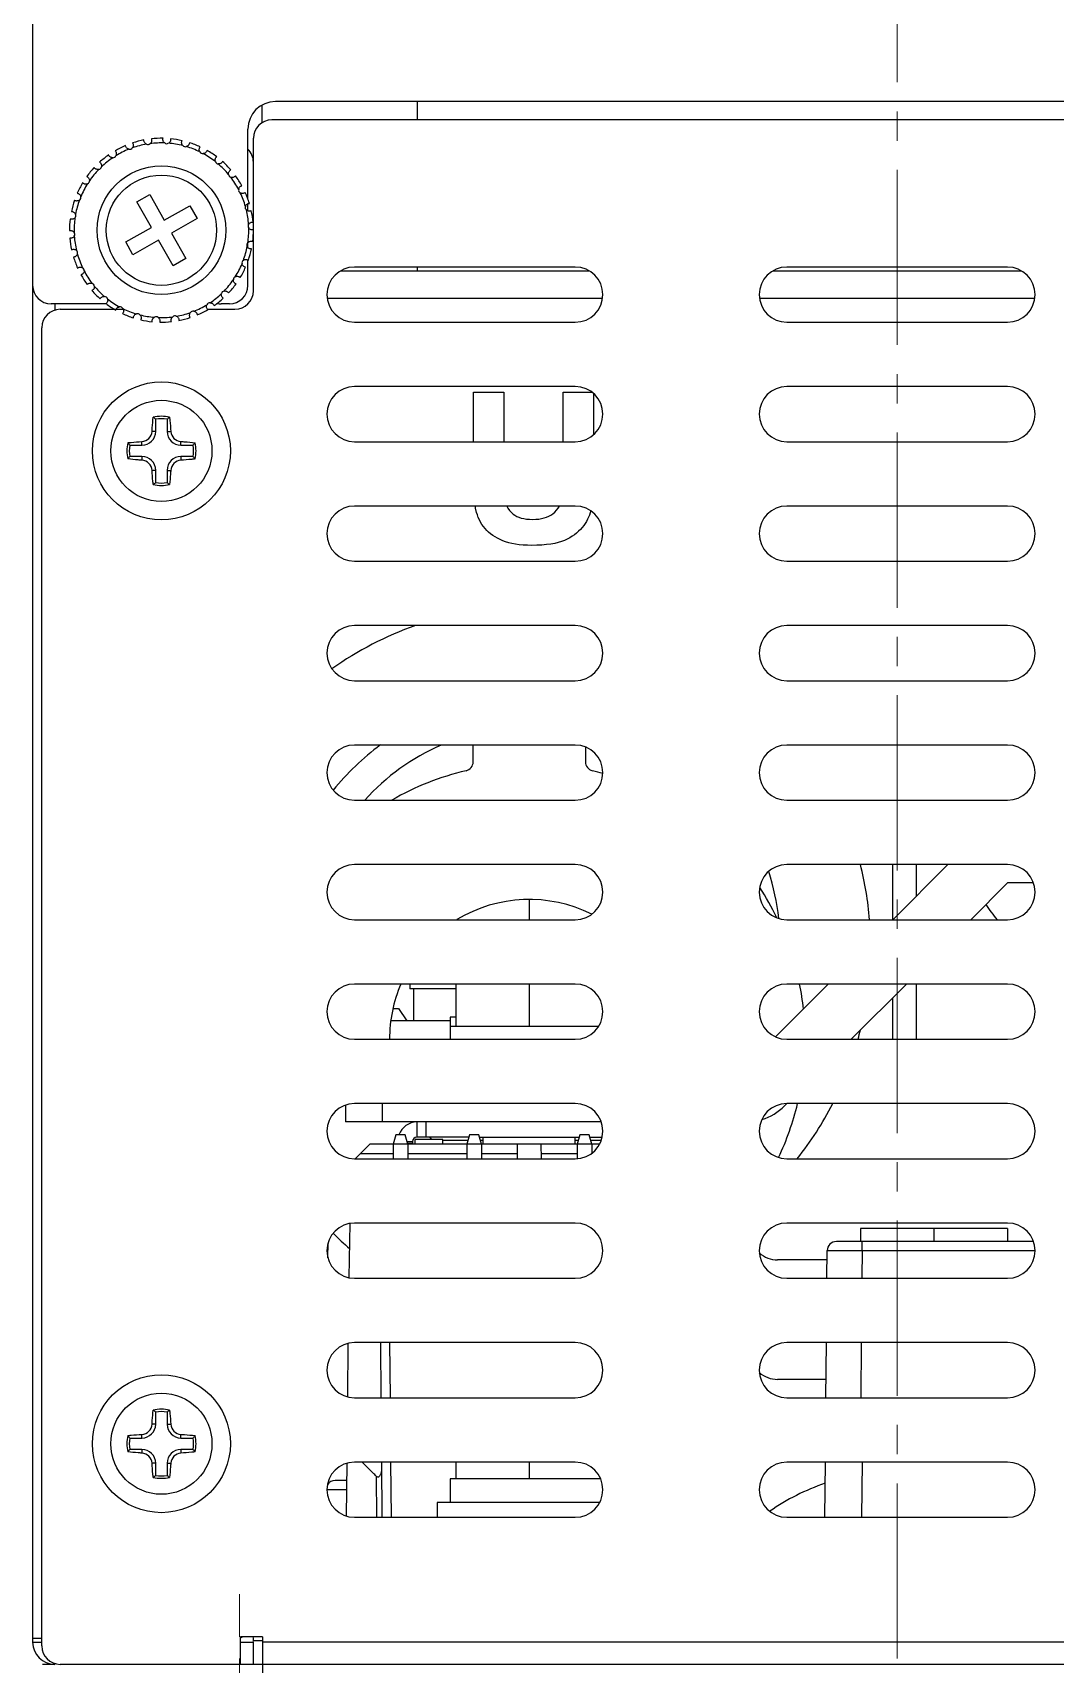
# Model space of a CAD drawing. Header units: millimetres. Extents: x -1493 to -686, y 1310 to 1867.
# Drawn here: x -1403.9 to -1348.3, y 1496.2 to 1585 of the extents above; entities that cross this region are included whole.
import ezdxf

# ---------------------------------------------------------------- set-up
doc = ezdxf.new("R2010")
doc.units = ezdxf.units.MM
doc.linetypes.add('CENTER', pattern=[17.8, 10.75, -2.35, 2.35, -2.35])
doc.linetypes.add('CENTER2', pattern=[28.575, 19.05, -3.175, 3.175, -3.175])
doc.layers.get('0').update_dxf_attribs({"linetype": 'CONTINUOUS'})
doc.layers.add('3', color=112, linetype='CENTER', lineweight=15)

msp = doc.modelspace()

# ---------------------------------------------------------------- linework, layer by layer
at = {"color": 7, "linetype": 'Continuous'}
for p, q in [((-1403.927, 1598.047), (-1403.927, 1497.447)), ((-1391.475, 1581.043), (-1391.475, 1580.083)), ((-1309.927, 1581.247), (-1390.727, 1581.247)), ((-1383.027, 1581.247), (-1383.027, 1580.247)), ((-1392.227, 1575.952), (-1392.227, 1579.747)), ((-1309.927, 1580.247), (-1390.927, 1580.247)), ((-1391.927, 1570.947), (-1391.927, 1579.247)), ((-1398.258, 1575.793), (-1397.561, 1576.186)), ((-1397.561, 1576.186), (-1396.775, 1574.792)), ((-1397.472, 1574.399), (-1398.258, 1575.793)), ((-1396.775, 1574.792), (-1395.381, 1575.578)), ((-1395.381, 1575.578), (-1394.989, 1574.881)), ((-1392.227, 1575.309), (-1392.227, 1575.708)), ((-1398.866, 1573.614), (-1397.472, 1574.399)), ((-1394.989, 1574.881), (-1396.383, 1574.095)), ((-1398.474, 1572.917), (-1398.866, 1573.614)), ((-1397.08, 1573.702), (-1398.474, 1572.917)), ((-1396.294, 1572.308), (-1397.08, 1573.702)), ((-1396.383, 1574.095), (-1395.597, 1572.701)), ((-1392.227, 1573.319), (-1392.227, 1573.57)), ((-1395.597, 1572.701), (-1396.294, 1572.308)), ((-1392.227, 1571.247), (-1392.227, 1572.608)), ((-1387.168, 1572.047), (-1373.687, 1572.047)), ((-1374.427, 1572.247), (-1386.427, 1572.247)), ((-1383.027, 1572.247), (-1383.027, 1572.047)), ((-1363.668, 1572.047), (-1350.187, 1572.047)), ((-1350.927, 1572.247), (-1362.927, 1572.247)), ((-1399.937, 1570.247), (-1402.927, 1570.247)), ((-1402.727, 1570.247), (-1402.727, 1569.896)), ((-1402.427, 1569.947), (-1399.479, 1569.947)), ((-1399.408, 1569.947), (-1399.024, 1569.947)), ((-1394.408, 1569.947), (-1392.927, 1569.947)), ((-1393.227, 1570.247), (-1393.672, 1570.247)), ((-1387.911, 1570.547), (-1372.944, 1570.547)), ((-1364.411, 1570.547), (-1349.444, 1570.547)), ((-1386.427, 1569.247), (-1374.427, 1569.247)), ((-1362.927, 1569.247), (-1350.927, 1569.247)), ((-1403.427, 1497.247), (-1403.427, 1568.947)), ((-1374.427, 1565.747), (-1386.427, 1565.747)), ((-1350.927, 1565.747), (-1362.927, 1565.747)), ((-1379.966, 1565.447), (-1378.311, 1565.447)), ((-1379.966, 1562.747), (-1379.966, 1565.447)), ((-1378.311, 1565.447), (-1378.311, 1562.747)), ((-1375.083, 1565.447), (-1373.53, 1565.447)), ((-1375.083, 1562.747), (-1375.083, 1565.447)), ((-1373.427, 1565.359), (-1373.427, 1563.135)), ((-1397.238, 1563.308), (-1397.238, 1563.969)), ((-1396.617, 1563.969), (-1396.617, 1563.308)), ((-1397.238, 1563.308), (-1397.437, 1563.308)), ((-1396.617, 1563.308), (-1396.418, 1563.308)), ((-1398.65, 1562.558), (-1397.988, 1562.558)), ((-1397.988, 1562.558), (-1397.988, 1562.757)), ((-1395.867, 1562.558), (-1395.867, 1562.757)), ((-1395.867, 1562.558), (-1395.205, 1562.558)), ((-1386.427, 1562.747), (-1374.427, 1562.747)), ((-1362.927, 1562.747), (-1350.927, 1562.747)), ((-1397.988, 1561.937), (-1398.65, 1561.937)), ((-1397.988, 1561.937), (-1397.988, 1561.738)), ((-1397.238, 1561.187), (-1397.437, 1561.187)), ((-1397.238, 1560.525), (-1397.238, 1561.187)), ((-1396.617, 1561.187), (-1396.418, 1561.187)), ((-1396.617, 1561.187), (-1396.617, 1560.525)), ((-1395.205, 1561.937), (-1395.867, 1561.937)), ((-1395.867, 1561.937), (-1395.867, 1561.738)), ((-1374.427, 1559.247), (-1386.427, 1559.247)), ((-1350.927, 1559.247), (-1362.927, 1559.247)), ((-1386.427, 1556.247), (-1374.427, 1556.247)), ((-1362.927, 1556.247), (-1350.927, 1556.247)), ((-1374.427, 1552.747), (-1386.427, 1552.747)), ((-1350.927, 1552.747), (-1362.927, 1552.747)), ((-1386.427, 1549.747), (-1374.427, 1549.747)), ((-1362.927, 1549.747), (-1350.927, 1549.747)), ((-1374.427, 1546.247), (-1386.427, 1546.247)), ((-1379.977, 1545.335), (-1379.977, 1546.247)), ((-1373.877, 1546.138), (-1373.877, 1545.335)), ((-1350.927, 1546.247), (-1362.927, 1546.247)), ((-1386.427, 1543.247), (-1374.427, 1543.247)), ((-1362.927, 1543.247), (-1350.927, 1543.247)), ((-1374.427, 1539.747), (-1386.427, 1539.747)), ((-1350.927, 1539.747), (-1362.927, 1539.747)), ((-1357.188, 1539.747), (-1357.188, 1536.747)), ((-1357.17, 1536.747), (-1354.17, 1539.747)), ((-1355.888, 1539.747), (-1355.888, 1538.029)), ((-1350.927, 1538.747), (-1352.927, 1536.747)), ((-1349.516, 1538.747), (-1350.927, 1538.747)), ((-1376.927, 1537.847), (-1376.927, 1536.747)), ((-1386.427, 1536.747), (-1374.427, 1536.747)), ((-1362.927, 1536.747), (-1350.927, 1536.747)), ((-1374.427, 1533.247), (-1386.427, 1533.247)), ((-1383.427, 1533.247), (-1383.427, 1532.997)), ((-1380.927, 1532.997), (-1383.427, 1532.997)), ((-1383.227, 1532.997), (-1383.227, 1531.247)), ((-1380.927, 1533.247), (-1380.927, 1530.947)), ((-1376.927, 1533.247), (-1376.927, 1530.947)), ((-1363.536, 1530.381), (-1360.67, 1533.247)), ((-1350.927, 1533.247), (-1362.927, 1533.247)), ((-1356.427, 1533.247), (-1359.427, 1530.247)), ((-1355.888, 1533.247), (-1355.888, 1530.247)), ((-1384.333, 1531.922), (-1384.029, 1531.922)), ((-1384.029, 1531.922), (-1383.588, 1531.247)), ((-1357.188, 1532.487), (-1357.188, 1530.247)), ((-1381.227, 1531.247), (-1384.454, 1531.247)), ((-1380.927, 1531.447), (-1381.227, 1531.447)), ((-1381.227, 1531.447), (-1381.227, 1530.247)), ((-1373.164, 1530.947), (-1381.227, 1530.947)), ((-1386.427, 1530.247), (-1374.427, 1530.247)), ((-1362.927, 1530.247), (-1350.927, 1530.247)), ((-1386.927, 1526.659), (-1386.927, 1525.747)), ((-1374.427, 1526.747), (-1386.427, 1526.747)), ((-1384.927, 1526.747), (-1384.927, 1525.747)), ((-1362.927, 1526.747), (-1363.049, 1526.626)), ((-1350.927, 1526.747), (-1362.927, 1526.747)), ((-1373.016, 1525.747), (-1386.927, 1525.747)), ((-1383.027, 1524.929), (-1383.027, 1525.747)), ((-1382.538, 1524.929), (-1382.538, 1525.747)), ((-1384.177, 1525.047), (-1384.327, 1524.547)), ((-1383.677, 1525.047), (-1384.177, 1525.047)), ((-1383.527, 1524.547), (-1383.677, 1525.047)), ((-1383.567, 1524.679), (-1383.277, 1524.679)), ((-1383.277, 1524.679), (-1383.277, 1524.547)), ((-1383.127, 1524.547), (-1383.123, 1524.797)), ((-1381.632, 1524.797), (-1383.123, 1524.797)), ((-1380.213, 1524.929), (-1383.027, 1524.929)), ((-1381.627, 1524.547), (-1381.632, 1524.797)), ((-1381.632, 1524.752), (-1380.266, 1524.752)), ((-1380.177, 1525.047), (-1380.327, 1524.547)), ((-1379.677, 1525.047), (-1380.177, 1525.047)), ((-1379.527, 1524.547), (-1379.677, 1525.047)), ((-1379.642, 1524.929), (-1374.213, 1524.929)), ((-1379.589, 1524.752), (-1379.427, 1524.752)), ((-1379.427, 1524.547), (-1379.427, 1524.929)), ((-1374.427, 1524.547), (-1374.427, 1524.929)), ((-1374.427, 1524.752), (-1374.266, 1524.752)), ((-1374.177, 1525.047), (-1374.327, 1524.547)), ((-1373.677, 1525.047), (-1374.177, 1525.047)), ((-1373.527, 1524.547), (-1373.677, 1525.047)), ((-1373.642, 1524.929), (-1372.966, 1524.929)), ((-1373.589, 1524.752), (-1373.014, 1524.752)), ((-1385.597, 1524.547), (-1386.397, 1523.747)), ((-1386.105, 1524.038), (-1384.327, 1524.038)), ((-1373.103, 1524.547), (-1385.597, 1524.547)), ((-1384.327, 1524.547), (-1384.327, 1523.747)), ((-1383.527, 1524.589), (-1383.277, 1524.589)), ((-1383.527, 1524.547), (-1383.527, 1523.747)), ((-1383.527, 1524.038), (-1380.327, 1524.038)), ((-1380.327, 1524.547), (-1380.327, 1523.747)), ((-1379.527, 1524.547), (-1379.527, 1523.747)), ((-1379.527, 1524.038), (-1377.568, 1524.038)), ((-1377.573, 1523.747), (-1377.559, 1524.547)), ((-1376.296, 1524.547), (-1376.282, 1523.747)), ((-1376.287, 1524.038), (-1374.327, 1524.038)), ((-1374.327, 1524.547), (-1374.327, 1523.747)), ((-1373.527, 1524.547), (-1373.527, 1524.049)), ((-1386.427, 1523.747), (-1374.427, 1523.747)), ((-1362.927, 1523.747), (-1350.927, 1523.747)), ((-1374.427, 1520.247), (-1386.427, 1520.247)), ((-1350.927, 1520.247), (-1362.927, 1520.247)), ((-1386.723, 1517.281), (-1386.672, 1520.226)), ((-1350.927, 1519.947), (-1358.927, 1519.947)), ((-1358.927, 1519.947), (-1358.927, 1519.247)), ((-1354.927, 1519.947), (-1354.927, 1519.247)), ((-1350.927, 1519.947), (-1350.927, 1519.247)), ((-1387.871, 1518.354), (-1387.864, 1519.171)), ((-1360.744, 1517.247), (-1360.731, 1518.752)), ((-1349.516, 1519.247), (-1360.231, 1519.247)), ((-1358.831, 1518.752), (-1358.844, 1517.247)), ((-1358.831, 1518.752), (-1358.831, 1519.247)), ((-1358.831, 1518.752), (-1349.428, 1518.752)), ((-1360.735, 1518.247), (-1363.427, 1518.247)), ((-1386.427, 1517.247), (-1374.427, 1517.247)), ((-1362.927, 1517.247), (-1350.927, 1517.247)), ((-1386.8, 1510.799), (-1386.775, 1513.702)), ((-1374.427, 1513.747), (-1386.427, 1513.747)), ((-1385.022, 1513.747), (-1384.996, 1510.747)), ((-1384.522, 1513.747), (-1384.496, 1510.747)), ((-1350.927, 1513.747), (-1362.927, 1513.747)), ((-1360.801, 1510.747), (-1360.775, 1513.747)), ((-1358.875, 1513.747), (-1358.901, 1510.747)), ((-1360.792, 1511.747), (-1363.427, 1511.747)), ((-1386.427, 1510.747), (-1374.427, 1510.747)), ((-1362.927, 1510.747), (-1350.927, 1510.747)), ((-1397.238, 1509.308), (-1397.238, 1509.969)), ((-1396.617, 1509.969), (-1396.617, 1509.308)), ((-1397.988, 1508.558), (-1397.988, 1508.757)), ((-1397.238, 1509.308), (-1397.437, 1509.308)), ((-1396.617, 1509.308), (-1396.418, 1509.308)), ((-1395.867, 1508.558), (-1395.867, 1508.757)), ((-1398.65, 1508.558), (-1397.988, 1508.558)), ((-1397.988, 1507.937), (-1398.65, 1507.937)), ((-1397.988, 1507.937), (-1397.988, 1507.738)), ((-1395.867, 1508.558), (-1395.205, 1508.558)), ((-1395.205, 1507.937), (-1395.867, 1507.937)), ((-1395.867, 1507.937), (-1395.867, 1507.738)), ((-1397.238, 1507.187), (-1397.437, 1507.187)), ((-1397.238, 1506.525), (-1397.238, 1507.187)), ((-1396.617, 1507.187), (-1396.418, 1507.187)), ((-1396.617, 1507.187), (-1396.617, 1506.525)), ((-1386.857, 1504.313), (-1386.832, 1507.188)), ((-1374.427, 1507.247), (-1386.427, 1507.247)), ((-1384.965, 1507.247), (-1384.939, 1504.247)), ((-1384.465, 1507.247), (-1384.439, 1504.247)), ((-1380.927, 1507.247), (-1380.927, 1506.347)), ((-1376.927, 1507.247), (-1376.927, 1506.347)), ((-1350.927, 1507.247), (-1362.927, 1507.247)), ((-1360.858, 1504.247), (-1360.831, 1507.247)), ((-1358.832, 1507.247), (-1358.858, 1504.247)), ((-1386.84, 1506.247), (-1387.481, 1506.247)), ((-1385.207, 1504.247), (-1385.229, 1506.462)), ((-1373.058, 1506.347), (-1381.227, 1506.347)), ((-1381.227, 1506.347), (-1381.227, 1505.047)), ((-1373.103, 1505.047), (-1381.927, 1505.047)), ((-1381.927, 1505.047), (-1381.927, 1504.247)), ((-1386.427, 1504.247), (-1374.427, 1504.247)), ((-1362.927, 1504.247), (-1350.927, 1504.247)), ((-1403.427, 1497.647), (-1403.927, 1497.647)), ((-1403.927, 1497.447), (-1403.427, 1497.447)), ((-1391.427, 1497.747), (-1392.627, 1497.747)), ((-1392.627, 1496.247), (-1392.627, 1497.747)), ((-1392.627, 1497.447), (-1391.927, 1497.447)), ((-1391.927, 1497.547), (-1391.427, 1497.547)), ((-1391.927, 1496.247), (-1391.927, 1497.447)), ((-1391.427, 1497.747), (-1391.427, 1495.247)), ((-1322.427, 1497.447), (-1391.427, 1497.447)), ((-1402.727, 1496.247), (-1402.727, 1496.298)), ((-1402.727, 1496.247), (-1403.397, 1496.247)), ((-1311.427, 1496.247), (-1402.427, 1496.247))]:
    msp.add_line(p, q, dxfattribs=at)
for centre, radius in [((-1396.927, 1574.247), 3.5), ((-1396.927, 1574.247), 3), ((-1396.927, 1562.247), 3.75), ((-1396.927, 1562.247), 2.75), ((-1396.927, 1508.247), 3.75), ((-1396.927, 1508.247), 2.75)]:
    msp.add_circle(centre, radius, dxfattribs=at)
for centre, radius, start, end in [((-1390.727, 1579.747), 1.5, 90, 180), ((-1390.927, 1579.247), 1, 90, 180), ((-1396.927, 1574.247), 5, 112.98927, 120.25796), ((-1396.927, 1574.247), 4.748, 99.80541, 109.44182), ((-1396.927, 1574.247), 5, 100.98927, 108.25796), ((-1397.658, 1579.063), 0.157, 240.17166, 317.07557), ((-1396.927, 1574.247), 4.748, 87.80541, 97.44182), ((-1396.927, 1574.247), 5, 88.98927, 96.25796), ((-1396.641, 1579.11), 0.157, 228.17166, 305.07557), ((-1396.927, 1574.247), 4.748, 75.80541, 85.44182), ((-1396.927, 1574.247), 5, 76.98927, 84.25796), ((-1395.636, 1578.944), 0.157, 216.17166, 293.07557), ((-1396.927, 1574.247), 5, 64.98927, 72.25796), ((-1396.927, 1574.247), 5, 124.98927, 132.25796), ((-1396.927, 1574.247), 4.748, 123.80541, 133.44182), ((-1399.553, 1578.35), 0.157, 264.17166, 341.07557), ((-1396.927, 1574.247), 4.748, 111.80541, 121.44182), ((-1398.643, 1578.806), 0.157, 252.17166, 329.07557), ((-1396.927, 1574.247), 4.748, 63.80541, 73.44182), ((-1394.688, 1578.573), 0.157, 204.17166, 281.07557), ((-1396.927, 1574.247), 4.748, 51.80541, 61.44182), ((-1396.927, 1574.247), 5, 52.98927, 60.25796), ((-1393.837, 1578.012), 0.157, 192.17166, 269.07557), ((-1396.927, 1574.247), 5, 40.98927, 48.25796), ((-1392.927, 1577.947), 1, 0, 45.52901), ((-1396.927, 1574.247), 5, 136.98927, 144.25796), ((-1396.927, 1574.247), 4.748, 135.80541, 145.44182), ((-1400.349, 1577.714), 0.157, 276.17166, 353.07557), ((-1396.927, 1574.247), 4.748, 39.80541, 49.44182), ((-1393.122, 1577.288), 0.157, 180.17166, 257.07557), ((-1396.927, 1574.247), 4.748, 27.80541, 37.44182), ((-1396.927, 1574.247), 5, 28.98927, 36.25796), ((-1396.927, 1574.247), 5, 148.98927, 156.25796), ((-1396.927, 1574.247), 4.748, 147.80541, 157.44182), ((-1400.995, 1576.927), 0.157, 288.17166, 5.07557), ((-1392.573, 1576.43), 0.157, 168.17166, 245.07557), ((-1396.927, 1574.247), 4.748, 15.80541, 25.44182), ((-1396.927, 1574.247), 5, 16.98927, 24.25796), ((-1396.927, 1574.247), 5, 160.98927, 168.25796), ((-1396.927, 1574.247), 4.748, 159.80541, 169.44182), ((-1401.463, 1576.023), 0.157, 300.17166, 17.07557), ((-1392.215, 1575.477), 0.157, 156.17166, 233.07557), ((-1396.927, 1574.247), 4.748, 3.80541, 13.44182), ((-1396.927, 1574.247), 5, 4.98927, 12.25796), ((-1396.927, 1574.247), 5, 172.98927, 180.25796), ((-1396.927, 1574.247), 4.748, 171.80541, 181.44182), ((-1401.733, 1575.041), 0.157, 312.17166, 29.07557), ((-1392.062, 1574.47), 0.157, 144.17166, 221.07557), ((-1396.927, 1574.247), 5, 184.98927, 192.25796), ((-1401.793, 1574.024), 0.157, 324.17166, 41.07557), ((-1396.927, 1574.247), 4.748, 183.80541, 193.44182), ((-1392.122, 1573.454), 0.157, 132.17166, 209.07557), ((-1396.927, 1574.247), 4.748, 351.80541, 1.44182), ((-1396.927, 1574.247), 5, 352.98927, 0.25796), ((-1396.927, 1574.247), 5, 196.98927, 204.25796), ((-1401.64, 1573.018), 0.157, 336.17166, 53.07557), ((-1396.927, 1574.247), 4.748, 195.80541, 205.44182), ((-1392.392, 1572.472), 0.157, 120.17166, 197.07557), ((-1396.927, 1574.247), 4.748, 339.80541, 349.44182), ((-1396.927, 1574.247), 5, 340.98927, 348.25796), ((-1396.927, 1574.247), 5, 208.98927, 216.25796), ((-1401.282, 1572.065), 0.157, 348.17166, 65.07557), ((-1396.927, 1574.247), 4.748, 207.80541, 217.44182), ((-1392.86, 1571.568), 0.157, 108.17166, 185.07557), ((-1396.927, 1574.247), 4.748, 327.80541, 337.44182), ((-1396.927, 1574.247), 5, 328.98927, 336.25796), ((-1386.427, 1570.747), 1.5, 90, 270), ((-1374.427, 1570.747), 1.5, 270, 90), ((-1362.927, 1570.747), 1.5, 90, 270), ((-1350.927, 1570.747), 1.5, 270, 90), ((-1402.927, 1571.247), 1, 180, 270), ((-1396.927, 1574.247), 5, 220.98927, 228.25796), ((-1400.733, 1571.207), 0.157, 0.17166, 77.07557), ((-1396.927, 1574.247), 4.748, 219.80541, 229.44182), ((-1393.506, 1570.781), 0.157, 96.17166, 173.07557), ((-1396.927, 1574.247), 4.748, 315.80541, 325.44182), ((-1396.927, 1574.247), 5, 316.98927, 324.25796), ((-1393.227, 1571.247), 1, 270, 0), ((-1392.927, 1570.947), 1, 270, 0), ((-1402.427, 1568.947), 1, 90, 180), ((-1400.018, 1570.482), 0.157, 12.17166, 89.07557), ((-1396.927, 1574.247), 5, 232.98927, 240.25796), ((-1396.927, 1574.247), 4.748, 231.80541, 241.44182), ((-1399.167, 1569.922), 0.157, 24.17166, 101.07557), ((-1396.927, 1574.247), 4.748, 243.80541, 253.44182), ((-1396.927, 1574.247), 4.748, 291.80541, 301.44182), ((-1394.302, 1570.145), 0.157, 84.17166, 161.07557), ((-1396.927, 1574.247), 4.748, 303.80541, 313.44182), ((-1396.927, 1574.247), 5, 304.98927, 312.25796), ((-1393.672, 1571.447), 1.2, 259.32825, 270), ((-1396.927, 1574.247), 5, 244.98927, 252.25796), ((-1398.219, 1569.551), 0.157, 36.17166, 113.07557), ((-1396.927, 1574.247), 4.748, 255.80541, 265.44182), ((-1396.927, 1574.247), 5, 256.98927, 264.25796), ((-1397.214, 1569.385), 0.157, 48.17166, 125.07557), ((-1396.927, 1574.247), 4.748, 267.80541, 277.44182), ((-1396.927, 1574.247), 5, 268.98927, 276.25796), ((-1396.197, 1569.432), 0.157, 60.17166, 137.07557), ((-1396.927, 1574.247), 4.748, 279.80541, 289.44182), ((-1396.927, 1574.247), 5, 280.98927, 288.25796), ((-1395.212, 1569.689), 0.157, 72.17166, 149.07557), ((-1396.927, 1574.247), 5, 292.98927, 300.25796), ((-1386.427, 1564.247), 1.5, 90, 270), ((-1374.427, 1564.247), 1.5, 270, 90), ((-1362.927, 1564.247), 1.5, 90, 270), ((-1350.927, 1564.247), 1.5, 270, 90), ((-1396.927, 1562.247), 1.881, 76.4229, 103.5771), ((-1400.9, 1559.587), 5.711, 50.12044, 51.811), ((-1396.927, 1562.247), 1.75, 79.77465, 100.22535), ((-1392.955, 1559.587), 5.711, 128.189, 129.87956), ((-1397.988, 1563.308), 0.75, 270, 0), ((-1398.023, 1563.343), 0.587, 273.39992, 356.60008), ((-1395.867, 1563.308), 0.75, 180, 270), ((-1395.832, 1563.343), 0.587, 183.39993, 266.60007), ((-1396.927, 1562.247), 1.881, 166.4229, 193.5771), ((-1394.267, 1566.22), 5.711, 218.189, 219.87956), ((-1396.927, 1562.247), 1.75, 169.77465, 190.22535), ((-1399.588, 1566.22), 5.711, 320.12044, 321.811), ((-1396.927, 1562.247), 1.75, 349.77465, 10.22535), ((-1396.927, 1562.247), 1.881, 346.4229, 13.5771), ((-1394.267, 1558.275), 5.711, 140.12044, 141.811), ((-1397.988, 1561.187), 0.75, 0, 90), ((-1398.023, 1561.152), 0.587, 3.39993, 86.60007), ((-1395.867, 1561.187), 0.75, 90, 180), ((-1395.832, 1561.152), 0.587, 93.39992, 176.60008), ((-1399.588, 1558.275), 5.711, 38.189, 39.87956), ((-1400.9, 1564.908), 5.711, 308.189, 309.87956), ((-1396.927, 1562.247), 1.881, 256.4229, 283.5771), ((-1396.927, 1562.247), 1.75, 259.77465, 280.22535), ((-1392.955, 1564.908), 5.711, 230.12044, 231.811), ((-1386.427, 1557.747), 1.5, 90, 270), ((-1374.427, 1557.747), 1.5, 270, 90), ((-1362.927, 1557.747), 1.5, 90, 270), ((-1350.927, 1557.747), 1.5, 270, 90), ((-1386.427, 1551.247), 1.5, 90, 270), ((-1376.927, 1535.247), 18.561, 109.44258, 125.31672), ((-1374.427, 1551.247), 1.5, 270, 90), ((-1362.927, 1551.247), 1.5, 90, 270), ((-1350.927, 1551.247), 1.5, 270, 90), ((-1386.427, 1544.747), 1.5, 90, 270), ((-1376.927, 1535.247), 13.659, 126.33156, 141.25817), ((-1376.927, 1535.247), 12, 113.54316, 138.16671), ((-1374.427, 1544.747), 1.5, 270, 90), ((-1362.927, 1544.747), 1.5, 90, 270), ((-1350.927, 1544.747), 1.5, 270, 90), ((-1380.477, 1545.335), 0.5, 283.2401, 0), ((-1373.377, 1545.335), 0.5, 180, 256.7599), ((-1376.927, 1530.247), 15, 103.2401, 119.90297), ((-1376.927, 1530.247), 15, 74.53713, 76.7599), ((-1386.427, 1538.247), 1.5, 90, 270), ((-1374.427, 1538.247), 1.5, 270, 90), ((-1362.927, 1538.247), 1.5, 90, 270), ((-1376.927, 1535.247), 13.659, 6.58349, 17.58753), ((-1376.927, 1535.247), 18.561, 4.6365, 14.03322), ((-1350.927, 1538.247), 1.5, 270, 90), ((-1376.927, 1530.247), 15, 26.15304, 33.36447), ((-1376.927, 1530.247), 7.6, 63.47264, 121.1436), ((-1336.927, 1548.247), 18.561, 215.12738, 218.28824), ((-1386.427, 1531.747), 1.5, 90, 270), ((-1376.927, 1530.247), 7.6, 156.73316, 180), ((-1374.427, 1531.747), 1.5, 270, 90), ((-1362.927, 1531.747), 1.5, 90, 270), ((-1376.927, 1530.247), 15, 6.29287, 11.53839), ((-1350.927, 1531.747), 1.5, 270, 90), ((-1376.927, 1535.247), 18.561, 344.36871, 345.98488), ((-1386.427, 1525.247), 1.5, 90, 270), ((-1374.427, 1525.247), 1.5, 270, 90), ((-1362.927, 1525.247), 1.5, 90, 270), ((-1365.17, 1528.747), 3, 287.2136, 315), ((-1376.927, 1530.247), 15, 334.61167, 346.50278), ((-1376.927, 1535.247), 18.561, 321.71176, 332.74434), ((-1350.927, 1525.247), 1.5, 270, 90), ((-1383.027, 1524.697), 1.05, 90, 160.47498), ((-1383.027, 1524.679), 0.25, 90, 180), ((-1376.927, 1530.247), 7.6, 224.42996, 225.87233), ((-1386.427, 1518.747), 1.5, 90, 270), ((-1374.427, 1518.747), 1.5, 270, 90), ((-1362.927, 1518.747), 1.5, 90, 270), ((-1350.927, 1518.747), 1.5, 270, 90), ((-1376.927, 1530.247), 15, 224.71785, 229.36487), ((-1363.427, 1519.747), 1.5, 228.55308, 270), ((-1360.231, 1518.747), 0.5, 90, 179.5), ((-1386.427, 1512.247), 1.5, 90, 270), ((-1374.427, 1512.247), 1.5, 270, 90), ((-1362.927, 1512.247), 1.5, 90, 270), ((-1350.927, 1512.247), 1.5, 270, 90), ((-1363.427, 1513.247), 1.5, 228.55308, 270), ((-1396.927, 1508.247), 1.881, 76.4229, 103.5771), ((-1400.9, 1505.587), 5.711, 50.12044, 51.811), ((-1396.927, 1508.247), 1.75, 79.77465, 100.22535), ((-1392.955, 1505.587), 5.711, 128.189, 129.87956), ((-1397.988, 1509.308), 0.75, 270, 0), ((-1398.023, 1509.343), 0.587, 273.39992, 356.60008), ((-1395.867, 1509.308), 0.75, 180, 270), ((-1395.832, 1509.343), 0.587, 183.39993, 266.60007), ((-1396.927, 1508.247), 1.881, 166.4229, 193.5771), ((-1394.267, 1512.22), 5.711, 218.189, 219.87956), ((-1394.267, 1504.275), 5.711, 140.12044, 141.811), ((-1396.927, 1508.247), 1.75, 169.77465, 190.22535), ((-1397.988, 1507.187), 0.75, 0, 90), ((-1395.867, 1507.187), 0.75, 90, 180), ((-1399.588, 1512.22), 5.711, 320.12044, 321.811), ((-1396.927, 1508.247), 1.75, 349.77465, 10.22535), ((-1399.588, 1504.275), 5.711, 38.189, 39.87956), ((-1396.927, 1508.247), 1.881, 346.4229, 13.5771), ((-1398.023, 1507.152), 0.587, 3.39993, 86.60007), ((-1395.832, 1507.152), 0.587, 93.39992, 176.60008), ((-1386.427, 1505.747), 1.5, 90, 270), ((-1374.427, 1505.747), 1.5, 270, 90), ((-1362.927, 1505.747), 1.5, 90, 270), ((-1350.927, 1505.747), 1.5, 270, 90), ((-1400.9, 1510.908), 5.711, 308.189, 309.87956), ((-1396.927, 1508.247), 1.881, 256.4229, 283.5771), ((-1396.927, 1508.247), 1.75, 259.77465, 280.22535), ((-1392.955, 1510.908), 5.711, 230.12044, 231.811), ((-1387.481, 1505.747), 0.5, 90, 147.33954), ((-1356.927, 1494.64), 12.107, 108.87461, 124.8841), ((-1402.727, 1497.447), 1.2, 180, 270), ((-1402.427, 1497.247), 1, 180, 270), ((-1392.927, 1498.647), 1, 287.4704, 297), ((-1394.179, 1497.572), 2.252, 356.8269, 4.46929)]:
    msp.add_arc(centre, radius, start, end, dxfattribs=at)
for points, knots in [([(-1398.691, 1578.656), (-1398.722, 1578.66), (-1398.774, 1578.68), (-1398.831, 1578.731), (-1398.865, 1578.788), (-1398.877, 1578.829), (-1398.88, 1578.85)], [0, 0, 0, 0, 0.319187, 0.560243, 0.780531, 1, 1, 1, 1]), ([(-1398.494, 1578.996), (-1398.482, 1578.978), (-1398.464, 1578.939), (-1398.453, 1578.874), (-1398.462, 1578.798), (-1398.488, 1578.748), (-1398.508, 1578.725)], [0, 0, 0, 0, 0.219469, 0.439757, 0.680812, 1, 1, 1, 1]), ([(-1397.736, 1578.926), (-1397.765, 1578.937), (-1397.812, 1578.967), (-1397.857, 1579.029), (-1397.879, 1579.092), (-1397.882, 1579.134), (-1397.881, 1579.156)], [0, 0, 0, 0, 0.319187, 0.560243, 0.780531, 1, 1, 1, 1]), ([(-1397.473, 1579.217), (-1397.465, 1579.198), (-1397.455, 1579.156), (-1397.458, 1579.09), (-1397.482, 1579.017), (-1397.518, 1578.974), (-1397.543, 1578.956)], [0, 0, 0, 0, 0.219469, 0.439757, 0.680812, 1, 1, 1, 1]), ([(-1396.746, 1578.992), (-1396.772, 1579.009), (-1396.811, 1579.048), (-1396.842, 1579.118), (-1396.851, 1579.184), (-1396.845, 1579.226), (-1396.839, 1579.246)], [0, 0, 0, 0, 0.319187, 0.560243, 0.780531, 1, 1, 1, 1]), ([(-1396.427, 1579.222), (-1396.424, 1579.201), (-1396.423, 1579.158), (-1396.439, 1579.094), (-1396.478, 1579.029), (-1396.522, 1578.994), (-1396.55, 1578.981)], [0, 0, 0, 0, 0.219469, 0.439757, 0.680812, 1, 1, 1, 1]), ([(-1395.763, 1578.851), (-1395.785, 1578.872), (-1395.816, 1578.919), (-1395.831, 1578.994), (-1395.826, 1579.06), (-1395.812, 1579.1), (-1395.802, 1579.119)], [0, 0, 0, 0, 0.319187, 0.560243, 0.780531, 1, 1, 1, 1]), ([(-1395.404, 1579.009), (-1395.405, 1578.988), (-1395.413, 1578.946), (-1395.442, 1578.887), (-1395.494, 1578.831), (-1395.544, 1578.806), (-1395.574, 1578.799)], [0, 0, 0, 0, 0.219469, 0.439757, 0.680812, 1, 1, 1, 1]), ([(-1400.29, 1577.948), (-1400.272, 1577.936), (-1400.24, 1577.908), (-1400.203, 1577.853), (-1400.18, 1577.78), (-1400.184, 1577.724), (-1400.193, 1577.695)], [0, 0, 0, 0, 0.219469, 0.439757, 0.680812, 1, 1, 1, 1]), ([(-1399.569, 1578.193), (-1399.6, 1578.191), (-1399.655, 1578.2), (-1399.721, 1578.238), (-1399.767, 1578.286), (-1399.787, 1578.324), (-1399.795, 1578.344)], [0, 0, 0, 0, 0.319187, 0.560243, 0.780531, 1, 1, 1, 1]), ([(-1399.447, 1578.566), (-1399.432, 1578.551), (-1399.406, 1578.517), (-1399.382, 1578.455), (-1399.375, 1578.379), (-1399.39, 1578.325), (-1399.404, 1578.298)], [0, 0, 0, 0, 0.219469, 0.439757, 0.680812, 1, 1, 1, 1]), ([(-1394.831, 1578.508), (-1394.849, 1578.534), (-1394.869, 1578.586), (-1394.869, 1578.662), (-1394.85, 1578.726), (-1394.827, 1578.762), (-1394.814, 1578.778)], [0, 0, 0, 0, 0.319187, 0.560243, 0.780531, 1, 1, 1, 1]), ([(-1394.447, 1578.589), (-1394.452, 1578.568), (-1394.469, 1578.529), (-1394.51, 1578.477), (-1394.572, 1578.433), (-1394.627, 1578.419), (-1394.657, 1578.418)], [0, 0, 0, 0, 0.219469, 0.439757, 0.680812, 1, 1, 1, 1]), ([(-1393.991, 1577.979), (-1394.003, 1578.008), (-1394.012, 1578.063), (-1393.996, 1578.138), (-1393.964, 1578.196), (-1393.934, 1578.227), (-1393.918, 1578.24)], [0, 0, 0, 0, 0.319187, 0.560243, 0.780531, 1, 1, 1, 1]), ([(-1393.599, 1577.978), (-1393.608, 1577.959), (-1393.633, 1577.924), (-1393.684, 1577.882), (-1393.754, 1577.851), (-1393.81, 1577.849), (-1393.84, 1577.855)], [0, 0, 0, 0, 0.219469, 0.439757, 0.680812, 1, 1, 1, 1]), ([(-1400.986, 1577.168), (-1400.966, 1577.16), (-1400.928, 1577.14), (-1400.881, 1577.093), (-1400.844, 1577.027), (-1400.836, 1576.971), (-1400.838, 1576.941)], [0, 0, 0, 0, 0.219469, 0.439757, 0.680812, 1, 1, 1, 1]), ([(-1400.332, 1577.557), (-1400.362, 1577.549), (-1400.418, 1577.546), (-1400.49, 1577.57), (-1400.545, 1577.607), (-1400.572, 1577.64), (-1400.584, 1577.658)], [0, 0, 0, 0, 0.319187, 0.560243, 0.780531, 1, 1, 1, 1]), ([(-1393.28, 1577.287), (-1393.285, 1577.317), (-1393.282, 1577.373), (-1393.251, 1577.443), (-1393.208, 1577.493), (-1393.172, 1577.518), (-1393.153, 1577.527)], [0, 0, 0, 0, 0.319187, 0.560243, 0.780531, 1, 1, 1, 1]), ([(-1392.896, 1577.204), (-1392.909, 1577.188), (-1392.94, 1577.159), (-1392.999, 1577.128), (-1393.074, 1577.113), (-1393.129, 1577.122), (-1393.157, 1577.134)], [0, 0, 0, 0, 0.219469, 0.439757, 0.680812, 1, 1, 1, 1]), ([(-1401.504, 1576.26), (-1401.483, 1576.257), (-1401.442, 1576.245), (-1401.386, 1576.209), (-1401.336, 1576.152), (-1401.317, 1576.099), (-1401.313, 1576.069)], [0, 0, 0, 0, 0.219469, 0.439757, 0.680812, 1, 1, 1, 1]), ([(-1400.946, 1576.777), (-1400.973, 1576.763), (-1401.027, 1576.748), (-1401.103, 1576.756), (-1401.164, 1576.782), (-1401.198, 1576.808), (-1401.213, 1576.823)], [0, 0, 0, 0, 0.319187, 0.560243, 0.780531, 1, 1, 1, 1]), ([(-1392.727, 1576.462), (-1392.726, 1576.493), (-1392.712, 1576.547), (-1392.667, 1576.609), (-1392.614, 1576.649), (-1392.574, 1576.665), (-1392.554, 1576.67)], [0, 0, 0, 0, 0.319187, 0.560243, 0.780531, 1, 1, 1, 1]), ([(-1392.369, 1576.301), (-1392.385, 1576.288), (-1392.422, 1576.266), (-1392.486, 1576.248), (-1392.562, 1576.249), (-1392.614, 1576.27), (-1392.64, 1576.287)], [0, 0, 0, 0, 0.219469, 0.439757, 0.680812, 1, 1, 1, 1]), ([(-1401.823, 1575.265), (-1401.802, 1575.266), (-1401.759, 1575.262), (-1401.697, 1575.239), (-1401.636, 1575.194), (-1401.606, 1575.146), (-1401.596, 1575.117)], [0, 0, 0, 0, 0.219469, 0.439757, 0.680812, 1, 1, 1, 1]), ([(-1401.384, 1575.886), (-1401.408, 1575.867), (-1401.458, 1575.841), (-1401.533, 1575.833), (-1401.599, 1575.845), (-1401.637, 1575.864), (-1401.655, 1575.876)], [0, 0, 0, 0, 0.319187, 0.560243, 0.780531, 1, 1, 1, 1]), ([(-1392.359, 1575.541), (-1392.351, 1575.57), (-1392.326, 1575.62), (-1392.269, 1575.671), (-1392.209, 1575.7), (-1392.167, 1575.707), (-1392.146, 1575.708)], [0, 0, 0, 0, 0.319187, 0.560243, 0.780531, 1, 1, 1, 1]), ([(-1392.041, 1575.309), (-1392.06, 1575.299), (-1392.101, 1575.285), (-1392.167, 1575.281), (-1392.241, 1575.298), (-1392.288, 1575.329), (-1392.309, 1575.351)], [0, 0, 0, 0, 0.219469, 0.439757, 0.680812, 1, 1, 1, 1]), ([(-1401.627, 1574.924), (-1401.646, 1574.9), (-1401.69, 1574.865), (-1401.762, 1574.841), (-1401.829, 1574.839), (-1401.87, 1574.85), (-1401.89, 1574.858)], [0, 0, 0, 0, 0.319187, 0.560243, 0.780531, 1, 1, 1, 1]), ([(-1392.19, 1574.562), (-1392.176, 1574.59), (-1392.141, 1574.634), (-1392.075, 1574.672), (-1392.01, 1574.687), (-1391.967, 1574.686), (-1391.946, 1574.682)], [0, 0, 0, 0, 0.319187, 0.560243, 0.780531, 1, 1, 1, 1]), ([(-1401.927, 1574.225), (-1401.907, 1574.23), (-1401.864, 1574.236), (-1401.799, 1574.226), (-1401.73, 1574.194), (-1401.69, 1574.154), (-1401.674, 1574.128)], [0, 0, 0, 0, 0.219469, 0.439757, 0.680812, 1, 1, 1, 1]), ([(-1401.665, 1573.932), (-1401.679, 1573.905), (-1401.714, 1573.861), (-1401.78, 1573.823), (-1401.845, 1573.807), (-1401.888, 1573.809), (-1401.909, 1573.812)], [0, 0, 0, 0, 0.319187, 0.560243, 0.780531, 1, 1, 1, 1]), ([(-1392.228, 1573.57), (-1392.209, 1573.595), (-1392.165, 1573.63), (-1392.092, 1573.653), (-1392.026, 1573.655), (-1391.984, 1573.645), (-1391.965, 1573.637)], [0, 0, 0, 0, 0.319187, 0.560243, 0.780531, 1, 1, 1, 1]), ([(-1391.928, 1574.27), (-1391.948, 1574.264), (-1391.991, 1574.259), (-1392.056, 1574.269), (-1392.125, 1574.3), (-1392.165, 1574.341), (-1392.181, 1574.367)], [0, 0, 0, 0, 0.219469, 0.439757, 0.680812, 1, 1, 1, 1]), ([(-1401.813, 1573.186), (-1401.795, 1573.195), (-1401.754, 1573.209), (-1401.688, 1573.214), (-1401.614, 1573.197), (-1401.567, 1573.166), (-1401.546, 1573.143)], [0, 0, 0, 0, 0.219469, 0.439757, 0.680812, 1, 1, 1, 1]), ([(-1401.496, 1572.954), (-1401.504, 1572.924), (-1401.529, 1572.874), (-1401.586, 1572.823), (-1401.646, 1572.795), (-1401.688, 1572.787), (-1401.709, 1572.786)], [0, 0, 0, 0, 0.319187, 0.560243, 0.780531, 1, 1, 1, 1]), ([(-1392.471, 1572.608), (-1392.447, 1572.628), (-1392.397, 1572.653), (-1392.322, 1572.661), (-1392.256, 1572.649), (-1392.218, 1572.63), (-1392.2, 1572.619)], [0, 0, 0, 0, 0.319187, 0.560243, 0.780531, 1, 1, 1, 1]), ([(-1392.032, 1573.23), (-1392.053, 1573.229), (-1392.096, 1573.232), (-1392.158, 1573.255), (-1392.219, 1573.301), (-1392.249, 1573.348), (-1392.259, 1573.377)], [0, 0, 0, 0, 0.219469, 0.439757, 0.680812, 1, 1, 1, 1]), ([(-1401.486, 1572.193), (-1401.47, 1572.206), (-1401.433, 1572.229), (-1401.369, 1572.247), (-1401.293, 1572.246), (-1401.241, 1572.225), (-1401.215, 1572.207)], [0, 0, 0, 0, 0.219469, 0.439757, 0.680812, 1, 1, 1, 1]), ([(-1401.128, 1572.032), (-1401.129, 1572.002), (-1401.143, 1571.947), (-1401.188, 1571.886), (-1401.241, 1571.845), (-1401.281, 1571.829), (-1401.301, 1571.824)], [0, 0, 0, 0, 0.319187, 0.560243, 0.780531, 1, 1, 1, 1]), ([(-1392.909, 1571.717), (-1392.882, 1571.732), (-1392.828, 1571.746), (-1392.752, 1571.738), (-1392.691, 1571.713), (-1392.657, 1571.686), (-1392.642, 1571.671)], [0, 0, 0, 0, 0.319187, 0.560243, 0.780531, 1, 1, 1, 1]), ([(-1392.351, 1572.234), (-1392.372, 1572.237), (-1392.413, 1572.25), (-1392.469, 1572.285), (-1392.519, 1572.343), (-1392.538, 1572.395), (-1392.542, 1572.426)], [0, 0, 0, 0, 0.219469, 0.439757, 0.680812, 1, 1, 1, 1]), ([(-1400.959, 1571.29), (-1400.946, 1571.307), (-1400.915, 1571.336), (-1400.856, 1571.367), (-1400.781, 1571.382), (-1400.726, 1571.372), (-1400.698, 1571.36)], [0, 0, 0, 0, 0.219469, 0.439757, 0.680812, 1, 1, 1, 1]), ([(-1400.575, 1571.207), (-1400.57, 1571.177), (-1400.573, 1571.121), (-1400.604, 1571.052), (-1400.647, 1571.001), (-1400.683, 1570.977), (-1400.702, 1570.968)], [0, 0, 0, 0, 0.319187, 0.560243, 0.780531, 1, 1, 1, 1]), ([(-1393.523, 1570.937), (-1393.493, 1570.945), (-1393.437, 1570.948), (-1393.365, 1570.925), (-1393.31, 1570.887), (-1393.283, 1570.854), (-1393.271, 1570.837)], [0, 0, 0, 0, 0.319187, 0.560243, 0.780531, 1, 1, 1, 1]), ([(-1392.869, 1571.327), (-1392.889, 1571.334), (-1392.927, 1571.355), (-1392.974, 1571.401), (-1393.011, 1571.468), (-1393.019, 1571.523), (-1393.017, 1571.554)], [0, 0, 0, 0, 0.219469, 0.439757, 0.680812, 1, 1, 1, 1]), ([(-1400.256, 1570.517), (-1400.247, 1570.535), (-1400.222, 1570.571), (-1400.171, 1570.613), (-1400.101, 1570.643), (-1400.045, 1570.645), (-1400.015, 1570.64)], [0, 0, 0, 0, 0.219469, 0.439757, 0.680812, 1, 1, 1, 1]), ([(-1399.864, 1570.515), (-1399.852, 1570.487), (-1399.843, 1570.432), (-1399.859, 1570.357), (-1399.891, 1570.299), (-1399.921, 1570.268), (-1399.937, 1570.255)], [0, 0, 0, 0, 0.319187, 0.560243, 0.780531, 1, 1, 1, 1]), ([(-1399.408, 1569.906), (-1399.403, 1569.926), (-1399.386, 1569.966), (-1399.345, 1570.018), (-1399.283, 1570.062), (-1399.228, 1570.076), (-1399.197, 1570.077)], [0, 0, 0, 0, 0.219469, 0.439757, 0.680812, 1, 1, 1, 1]), ([(-1399.024, 1569.986), (-1399.006, 1569.961), (-1398.986, 1569.909), (-1398.986, 1569.832), (-1399.005, 1569.769), (-1399.028, 1569.732), (-1399.041, 1569.716)], [0, 0, 0, 0, 0.319187, 0.560243, 0.780531, 1, 1, 1, 1]), ([(-1394.408, 1569.928), (-1394.423, 1569.943), (-1394.449, 1569.978), (-1394.473, 1570.039), (-1394.48, 1570.115), (-1394.465, 1570.169), (-1394.451, 1570.196)], [0, 0, 0, 0, 0.219469, 0.439757, 0.680812, 1, 1, 1, 1]), ([(-1394.286, 1570.302), (-1394.255, 1570.304), (-1394.2, 1570.295), (-1394.134, 1570.257), (-1394.088, 1570.209), (-1394.068, 1570.171), (-1394.06, 1570.151)], [0, 0, 0, 0, 0.319187, 0.560243, 0.780531, 1, 1, 1, 1]), ([(-1393.565, 1570.547), (-1393.583, 1570.558), (-1393.615, 1570.586), (-1393.652, 1570.641), (-1393.675, 1570.714), (-1393.671, 1570.77), (-1393.662, 1570.8)], [0, 0, 0, 0, 0.219469, 0.439757, 0.680812, 1, 1, 1, 1]), ([(-1398.451, 1569.485), (-1398.45, 1569.506), (-1398.442, 1569.548), (-1398.413, 1569.608), (-1398.361, 1569.664), (-1398.311, 1569.689), (-1398.281, 1569.696)], [0, 0, 0, 0, 0.219469, 0.439757, 0.680812, 1, 1, 1, 1]), ([(-1398.092, 1569.644), (-1398.07, 1569.622), (-1398.039, 1569.575), (-1398.024, 1569.501), (-1398.029, 1569.435), (-1398.043, 1569.394), (-1398.053, 1569.376)], [0, 0, 0, 0, 0.319187, 0.560243, 0.780531, 1, 1, 1, 1]), ([(-1397.428, 1569.272), (-1397.431, 1569.293), (-1397.432, 1569.336), (-1397.416, 1569.4), (-1397.377, 1569.466), (-1397.333, 1569.501), (-1397.305, 1569.514)], [0, 0, 0, 0, 0.219469, 0.439757, 0.680812, 1, 1, 1, 1]), ([(-1397.109, 1569.502), (-1397.083, 1569.486), (-1397.044, 1569.446), (-1397.013, 1569.377), (-1397.004, 1569.311), (-1397.01, 1569.268), (-1397.016, 1569.248)], [0, 0, 0, 0, 0.319187, 0.560243, 0.780531, 1, 1, 1, 1]), ([(-1396.382, 1569.277), (-1396.39, 1569.297), (-1396.4, 1569.339), (-1396.397, 1569.405), (-1396.373, 1569.477), (-1396.337, 1569.52), (-1396.312, 1569.539)], [0, 0, 0, 0, 0.219469, 0.439757, 0.680812, 1, 1, 1, 1]), ([(-1396.119, 1569.568), (-1396.09, 1569.558), (-1396.043, 1569.527), (-1395.998, 1569.465), (-1395.976, 1569.403), (-1395.973, 1569.36), (-1395.974, 1569.339)], [0, 0, 0, 0, 0.319187, 0.560243, 0.780531, 1, 1, 1, 1]), ([(-1395.361, 1569.499), (-1395.373, 1569.517), (-1395.391, 1569.556), (-1395.402, 1569.621), (-1395.393, 1569.697), (-1395.367, 1569.746), (-1395.347, 1569.77)], [0, 0, 0, 0, 0.219469, 0.439757, 0.680812, 1, 1, 1, 1]), ([(-1395.164, 1569.839), (-1395.133, 1569.834), (-1395.081, 1569.814), (-1395.024, 1569.763), (-1394.99, 1569.707), (-1394.978, 1569.665), (-1394.975, 1569.644)], [0, 0, 0, 0, 0.319187, 0.560243, 0.780531, 1, 1, 1, 1]), ([(-1397.437, 1563.308), (-1397.433, 1563.375), (-1397.416, 1563.631), (-1397.392, 1563.887), (-1397.369, 1564.076)], [0, 0, 0, 0, 0.261813, 1, 1, 1, 1]), ([(-1396.486, 1564.076), (-1396.479, 1564.015), (-1396.45, 1563.76), (-1396.43, 1563.504), (-1396.418, 1563.308)], [0, 0, 0, 0, 0.237138, 1, 1, 1, 1]), ([(-1398.756, 1562.689), (-1398.695, 1562.696), (-1398.44, 1562.724), (-1398.184, 1562.745), (-1397.988, 1562.757)], [0, 0, 0, 0, 0.237136, 1, 1, 1, 1]), ([(-1395.867, 1562.757), (-1395.8, 1562.753), (-1395.543, 1562.735), (-1395.287, 1562.711), (-1395.099, 1562.689)], [0, 0, 0, 0, 0.261818, 1, 1, 1, 1]), ([(-1397.988, 1561.738), (-1398.055, 1561.742), (-1398.312, 1561.759), (-1398.568, 1561.783), (-1398.756, 1561.806)], [0, 0, 0, 0, 0.261818, 1, 1, 1, 1]), ([(-1397.369, 1560.419), (-1397.376, 1560.479), (-1397.405, 1560.735), (-1397.425, 1560.991), (-1397.437, 1561.187)], [0, 0, 0, 0, 0.237138, 1, 1, 1, 1]), ([(-1396.418, 1561.187), (-1396.422, 1561.119), (-1396.439, 1560.863), (-1396.463, 1560.607), (-1396.486, 1560.419)], [0, 0, 0, 0, 0.261813, 1, 1, 1, 1]), ([(-1395.099, 1561.806), (-1395.16, 1561.798), (-1395.415, 1561.77), (-1395.671, 1561.75), (-1395.867, 1561.738)], [0, 0, 0, 0, 0.237136, 1, 1, 1, 1]), ([(-1360.731, 1518.752), (-1360.731, 1518.752), (-1360.73, 1518.752), (-1360.728, 1518.752), (-1360.725, 1518.752), (-1360.719, 1518.752), (-1360.707, 1518.752), (-1360.69, 1518.752), (-1360.669, 1518.753), (-1360.643, 1518.753), (-1360.613, 1518.753), (-1360.564, 1518.753), (-1360.494, 1518.753), (-1360.398, 1518.753), (-1360.288, 1518.753), (-1360.165, 1518.753), (-1360.03, 1518.753), (-1359.828, 1518.753), (-1359.554, 1518.753), (-1359.202, 1518.752), (-1358.957, 1518.752), (-1358.831, 1518.752)], [0, 0, 0, 0, 0.000338, 0.00133, 0.002972, 0.005256, 0.011714, 0.020639, 0.031963, 0.04562, 0.061542, 0.079663, 0.122233, 0.172793, 0.230809, 0.295743, 0.367061, 0.444225, 0.613954, 0.800641, 1, 1, 1, 1]), ([(-1397.437, 1509.308), (-1397.433, 1509.375), (-1397.416, 1509.631), (-1397.392, 1509.887), (-1397.369, 1510.076)], [0, 0, 0, 0, 0.261813, 1, 1, 1, 1]), ([(-1396.486, 1510.076), (-1396.479, 1510.015), (-1396.45, 1509.76), (-1396.43, 1509.504), (-1396.418, 1509.308)], [0, 0, 0, 0, 0.237138, 1, 1, 1, 1]), ([(-1398.756, 1508.689), (-1398.695, 1508.696), (-1398.44, 1508.724), (-1398.184, 1508.745), (-1397.988, 1508.757)], [0, 0, 0, 0, 0.237136, 1, 1, 1, 1]), ([(-1395.867, 1508.757), (-1395.8, 1508.753), (-1395.543, 1508.735), (-1395.287, 1508.711), (-1395.099, 1508.689)], [0, 0, 0, 0, 0.261818, 1, 1, 1, 1]), ([(-1397.988, 1507.738), (-1398.055, 1507.742), (-1398.312, 1507.759), (-1398.568, 1507.783), (-1398.756, 1507.806)], [0, 0, 0, 0, 0.261818, 1, 1, 1, 1]), ([(-1397.369, 1506.419), (-1397.376, 1506.479), (-1397.405, 1506.735), (-1397.425, 1506.991), (-1397.437, 1507.187)], [0, 0, 0, 0, 0.237138, 1, 1, 1, 1]), ([(-1396.418, 1507.187), (-1396.422, 1507.119), (-1396.439, 1506.863), (-1396.463, 1506.607), (-1396.486, 1506.419)], [0, 0, 0, 0, 0.261813, 1, 1, 1, 1]), ([(-1395.099, 1507.806), (-1395.16, 1507.798), (-1395.415, 1507.77), (-1395.671, 1507.75), (-1395.867, 1507.738)], [0, 0, 0, 0, 0.237136, 1, 1, 1, 1]), ([(-1385.229, 1506.462), (-1385.298, 1506.531), (-1385.559, 1506.793), (-1385.82, 1507.055), (-1386.013, 1507.248)], [0, 0, 0, 0, 0.261781, 1, 1, 1, 1]), ([(-1384.962, 1506.852), (-1384.961, 1506.806), (-1384.969, 1506.737), (-1384.991, 1506.648), (-1385.014, 1506.58), (-1385.044, 1506.513), (-1385.088, 1506.453), (-1385.162, 1506.412), (-1385.212, 1506.444), (-1385.229, 1506.462)], [0, 0, 0, 0, 0.236001, 0.357682, 0.481641, 0.607879, 0.736664, 0.868256, 1, 1, 1, 1]), ([(-1387.926, 1505.752), (-1387.794, 1505.753), (-1387.433, 1505.753), (-1387.072, 1505.753), (-1386.843, 1505.753)], [0, 0, 0, 0, 0.36551, 1, 1, 1, 1])]:
    msp.add_open_spline(points, degree=3, knots=knots, dxfattribs=at)
for points in [[(-1379.833, 1559.054), (-1379.845, 1559.112), (-1379.857, 1559.176), (-1379.868, 1559.246)], [(-1379.334, 1558.025), (-1379.575, 1558.304), (-1379.742, 1558.646), (-1379.833, 1559.054)], [(-1378.153, 1559.247), (-1378.078, 1559.081), (-1377.962, 1558.934), (-1377.806, 1558.809)], [(-1377.806, 1558.809), (-1377.567, 1558.618), (-1377.214, 1558.523), (-1376.744, 1558.523)], [(-1376.744, 1558.523), (-1376.28, 1558.523), (-1375.917, 1558.623), (-1375.648, 1558.825)], [(-1375.648, 1558.825), (-1375.492, 1558.941), (-1375.37, 1559.083), (-1375.282, 1559.246)], [(-1373.588, 1558.992), (-1373.662, 1558.674), (-1373.819, 1558.372), (-1374.054, 1558.081)], [(-1378.371, 1557.356), (-1378.775, 1557.521), (-1379.094, 1557.745), (-1379.334, 1558.025)], [(-1374.054, 1558.081), (-1374.289, 1557.79), (-1374.608, 1557.555), (-1375.011, 1557.378)], [(-1376.795, 1557.107), (-1377.444, 1557.107), (-1377.969, 1557.191), (-1378.371, 1557.356)], [(-1375.011, 1557.378), (-1375.413, 1557.203), (-1376.012, 1557.107), (-1376.795, 1557.107)]]:
    msp.add_open_spline(points, degree=3, dxfattribs=at)
at = {"layer": '3', "linetype": 'CENTER2', "ltscale": 0.5}
msp.add_line((-1356.927, 1382.268), (-1356.927, 1631.982), dxfattribs=at)
at = {"layer": '3', "linetype": 'CENTER', "ltscale": 0.5}
msp.add_line((-1392.677, 1479.936), (-1392.677, 1500.059), dxfattribs=at)

doc.saveas('drawing.dxf')
